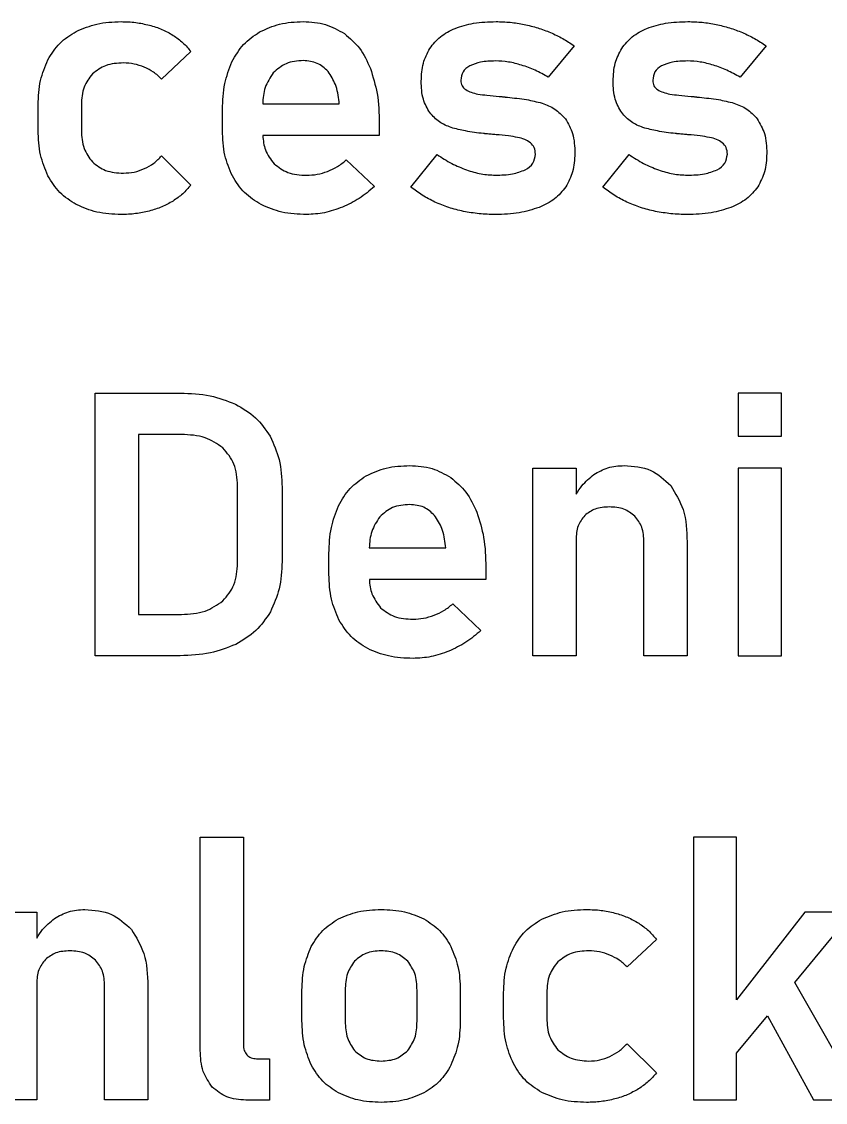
# Model space of a CAD drawing. Extents: x -56 to 56, y -81 to 81.
# Drawn here: x 5.01 to 18.01, y 36.91 to 54.4 of the extents above; entities that cross this region are included whole.
import ezdxf

# ---------------------------------------------------------------- set-up
doc = ezdxf.new("R2010")
doc.units = 0
doc.layers.get('0').update_dxf_attribs({"linetype": 'CONTINUOUS'})

msp = doc.modelspace()

# ---------------------------------------------------------------- linework, layer by layer
at = {"color": 7}
for points in [[(7.745876, 53.919782), (7.272353, 53.475493)], [(13.945494, 54.013316), (13.527513, 53.50472)], [(17.04969, 54.013316), (16.631708, 53.50472)], [(5.275965, 52.645368), (5.275965, 53.057505)], [(5.974555, 53.057505), (5.974555, 52.645368)], [(8.908589, 53.072122), (10.145636, 53.072122), (10.142712, 53.107196)], [(8.257394, 52.642444), (8.257394, 52.984432)], [(10.794535, 52.759363), (10.794535, 52.560602), (8.910113, 52.560602)], [(7.272353, 52.23323), (7.745876, 51.759706)], [(10.259628, 52.165999), (10.715614, 51.736324)], [(11.306053, 51.727556), (11.729884, 52.253691)], [(14.410248, 51.727556), (14.83408, 52.253691)], [(7.57196, 44.142444), (6.198163, 44.142444), (6.198163, 48.392443), (7.574883, 48.392443)], [(7.592421, 47.723085), (6.896754, 47.723085), (6.896754, 44.811805), (7.592421, 44.811805)], [(13.976188, 46.01899), (13.976188, 44.142444), (13.277598, 44.142444), (13.277598, 47.176488), (13.976188, 47.176488), (13.976188, 46.756045)], [(8.501463, 45.641927), (8.501463, 46.892959)], [(9.220514, 46.869577), (9.220514, 45.665312)], [(10.631684, 45.887458), (11.86873, 45.887458), (11.865806, 45.922535)], [(15.773816, 45.983916), (15.773816, 44.142444), (15.075226, 44.142444), (15.075226, 45.980992)], [(9.980488, 45.45778), (9.980488, 45.799769)], [(12.517629, 45.574702), (12.517629, 45.375939), (10.633207, 45.375939)], [(11.982723, 44.981335), (12.438708, 44.551661)], [(7.897868, 37.755755), (7.897868, 41.207784), (8.596459, 41.207784), (8.596459, 37.85221)], [(5.252581, 38.834332), (5.252581, 36.95778), (4.553991, 36.95778), (4.553991, 39.991824), (5.252581, 39.991824), (5.252581, 39.571387)], [(15.27545, 39.55046), (14.801927, 39.106166)], [(7.050209, 38.799255), (7.050209, 36.95778), (6.351619, 36.95778), (6.351619, 38.796331)], [(9.5435, 38.235118), (9.5435, 38.729103)], [(10.242091, 38.729103), (10.242091, 38.226349)], [(11.405435, 38.226349), (11.405435, 38.729103)], [(12.104025, 38.729103), (12.104025, 38.226349)], [(12.805538, 38.27604), (12.805538, 38.688181)], [(13.504129, 38.688181), (13.504129, 38.27604)], [(14.801927, 37.8639), (15.27545, 37.390382)], [(8.809834, 37.621296), (9.017367, 37.621296), (9.017367, 36.951935), (8.637381, 36.951935)]]:
    msp.add_lwpolyline(points, dxfattribs=at)
for points in [[(17.29961, 47.693852), (17.29961, 48.392443), (16.601019, 48.392443), (16.601019, 47.693852), (17.29961, 47.693852), (17.29961, 47.693852)], [(17.29961, 44.142444), (17.29961, 47.176488), (16.601019, 47.176488), (16.601019, 44.142444), (17.29961, 44.142444), (17.29961, 44.142444)], [(18.60179, 36.95778), (17.516351, 38.85393), (18.452721, 39.991824), (17.678132, 39.991824), (16.573248, 38.572193), (16.573248, 41.207784), (15.874658, 41.207784), (15.874658, 36.95778), (16.573248, 36.95778), (16.573248, 37.707848), (17.071146, 38.312904), (17.815509, 36.95778), (18.60179, 36.95778), (18.60179, 36.95778)]]:
    msp.add_lwpolyline(points, close=True, dxfattribs=at)
for points in [[(6.224466, 54.365535), (6.351811, 54.395134), (6.48471, 54.400065), (6.617608, 54.404995)], [(6.617608, 54.404995), (6.696491, 54.402737), (6.775374, 54.400677), (6.853276, 54.390743)], [(9.181419, 54.363345), (9.304793, 54.394248), (9.434377, 54.399622), (9.563961, 54.404995)], [(9.563961, 54.404995), (9.686974, 54.398194), (9.809987, 54.391392), (9.924584, 54.356402)], [(12.319594, 54.377594), (12.438516, 54.399071), (12.560644, 54.402035), (12.682772, 54.404998)], [(12.682772, 54.404995), (12.759937, 54.403302), (12.837102, 54.401326), (12.913685, 54.393678)], [(15.423789, 54.377594), (15.542712, 54.399071), (15.66484, 54.402035), (15.786968, 54.404998)], [(15.786968, 54.404995), (15.864134, 54.403302), (15.941301, 54.401326), (16.017885, 54.393678)], [(5.627451, 54.053143), (5.703882, 54.129769), (5.798296, 54.188463), (5.892711, 54.247157)], [(5.892711, 54.247157), (6.001825, 54.29315), (6.110939, 54.339147), (6.224466, 54.365535)], [(6.853276, 54.390743), (6.927799, 54.381232), (7.001426, 54.364609), (7.075053, 54.347995)], [(7.075053, 54.348), (7.144121, 54.327313), (7.21319, 54.306635), (7.278929, 54.278212)], [(7.278929, 54.278212), (7.341599, 54.251119), (7.401242, 54.216981), (7.460885, 54.18285)], [(8.599382, 54.03378), (8.673306, 54.113366), (8.765686, 54.175876), (8.858066, 54.238385)], [(8.858066, 54.238385), (8.96417, 54.286944), (9.070275, 54.335504), (9.181419, 54.363345)], [(9.924584, 54.356402), (10.030862, 54.323961), (10.1299, 54.267288), (10.228939, 54.210617)], [(11.782861, 54.159467), (11.852528, 54.216124), (11.935893, 54.255756), (12.019258, 54.295386)], [(12.019258, 54.295386), (12.118589, 54.327305), (12.21792, 54.359221), (12.319594, 54.377594)], [(12.913685, 54.393678), (12.989086, 54.386114), (13.063921, 54.372906), (13.138757, 54.359698)], [(13.138757, 54.35969), (13.211781, 54.342982), (13.284804, 54.326275), (13.356152, 54.304154)], [(13.356152, 54.304154), (13.426538, 54.282339), (13.495293, 54.255245), (13.564048, 54.228155)], [(13.564048, 54.228155), (13.630701, 54.197669), (13.697354, 54.167183), (13.760987, 54.131333)], [(14.887057, 54.159467), (14.956724, 54.216124), (15.040088, 54.255756), (15.123453, 54.295386)], [(15.123453, 54.295386), (15.222784, 54.327305), (15.322115, 54.359221), (15.423789, 54.377594)], [(16.017885, 54.393678), (16.093284, 54.386114), (16.168119, 54.372906), (16.242953, 54.359698)], [(16.242953, 54.35969), (16.315976, 54.342982), (16.389, 54.326275), (16.460348, 54.304154)], [(16.460348, 54.304154), (16.530733, 54.282339), (16.599488, 54.255245), (16.668244, 54.228155)], [(16.668244, 54.228155), (16.734897, 54.197669), (16.80155, 54.167183), (16.865182, 54.131333)], [(5.433808, 53.786787), (5.492337, 53.881574), (5.550865, 53.976362), (5.627451, 54.053143)], [(7.460885, 54.18285), (7.515255, 54.145195), (7.569624, 54.107539), (7.617631, 54.063007)], [(7.617631, 54.063007), (7.664407, 54.019618), (7.705142, 53.969701), (7.745876, 53.919782)], [(10.228939, 54.210617), (10.316446, 54.136178), (10.403952, 54.06174), (10.472274, 53.97276)], [(11.611505, 53.970935), (11.664638, 54.038733), (11.717771, 54.106531), (11.782861, 54.159467)], [(13.760987, 54.131333), (13.824495, 54.095555), (13.884994, 54.054436), (13.945494, 54.013316)], [(14.7157, 53.970935), (14.768833, 54.038733), (14.821967, 54.106531), (14.887057, 54.159467)], [(16.865182, 54.131333), (16.92869, 54.095555), (16.98919, 54.054436), (17.04969, 54.013316)], [(8.41085, 53.753175), (8.46723, 53.852689), (8.523611, 53.952206), (8.599382, 54.03378)], [(10.472274, 53.97276), (10.546602, 53.875961), (10.598225, 53.761955), (10.649848, 53.647945)], [(11.507373, 53.731616), (11.530575, 53.814513), (11.57104, 53.892725), (11.611505, 53.970935)], [(14.611569, 53.731616), (14.63477, 53.814513), (14.675236, 53.892725), (14.7157, 53.970935)], [(5.315428, 53.453203), (5.341819, 53.567323), (5.387813, 53.677057), (5.433808, 53.786787)], [(6.655607, 53.735635), (6.556062, 53.730611), (6.456517, 53.725587), (6.367698, 53.691424)], [(6.827336, 53.718828), (6.771222, 53.730061), (6.713415, 53.732855), (6.655607, 53.735649)], [(6.991749, 53.668406), (6.937505, 53.688021), (6.883261, 53.707621), (6.827336, 53.718828)], [(8.295761, 53.401687), (8.321429, 53.521476), (8.36614, 53.637325), (8.41085, 53.753175)], [(9.28628, 53.724309), (9.210232, 53.691348), (9.144491, 53.63384), (9.078751, 53.576334)], [(9.563961, 53.773636), (9.467194, 53.767201), (9.370427, 53.760795), (9.28628, 53.724309)], [(9.789758, 53.72979), (9.72168, 53.760558), (9.642821, 53.767097), (9.563961, 53.773636)], [(9.964409, 53.598257), (9.909439, 53.649399), (9.85447, 53.70054), (9.789758, 53.72979)], [(11.472664, 53.44334), (11.477112, 53.541364), (11.48156, 53.639391), (11.507373, 53.731616)], [(12.432127, 53.748061), (12.372113, 53.734712), (12.314065, 53.711787), (12.256017, 53.68887)], [(12.674003, 53.767788), (12.59226, 53.766659), (12.510517, 53.76553), (12.432127, 53.748061)], [(12.881899, 53.750982), (12.813388, 53.761593), (12.743695, 53.764698), (12.674003, 53.767802)], [(13.096371, 53.70056), (13.02532, 53.720174), (12.954268, 53.739769), (12.881899, 53.750982)], [(13.313036, 53.617985), (13.24271, 53.649698), (13.16954, 53.675129), (13.096371, 53.70056)], [(14.57686, 53.44334), (14.581307, 53.541364), (14.585755, 53.639391), (14.611569, 53.731616)], [(15.536328, 53.748061), (15.476312, 53.734712), (15.418262, 53.711787), (15.360213, 53.68887)], [(15.778198, 53.767788), (15.696457, 53.766659), (15.614716, 53.76553), (15.536328, 53.748061)], [(15.986095, 53.750982), (15.917583, 53.761593), (15.847891, 53.764698), (15.778198, 53.767802)], [(16.200566, 53.70056), (16.129515, 53.720174), (16.058464, 53.739769), (15.986095, 53.750982)], [(16.417232, 53.617985), (16.346905, 53.649698), (16.273736, 53.675129), (16.200566, 53.70056)], [(6.152854, 53.558794), (6.100921, 53.490287), (6.048989, 53.421781), (6.01913, 53.345053)], [(6.367698, 53.691424), (6.29071, 53.661811), (6.221782, 53.610302), (6.152854, 53.558794)], [(7.142282, 53.586565), (7.095479, 53.618752), (7.043614, 53.643579), (6.991749, 53.668406)], [(7.272353, 53.475493), (7.230678, 53.514962), (7.189002, 53.554431), (7.142282, 53.586565)], [(9.078751, 53.576334), (9.028552, 53.499115), (8.978354, 53.421894), (8.949404, 53.337749)], [(10.083523, 53.387801), (10.054371, 53.461944), (10.00939, 53.530101), (9.964409, 53.598257)], [(10.649848, 53.647945), (10.691993, 53.513528), (10.734138, 53.379109), (10.758362, 53.241653)], [(12.1486, 53.590948), (12.125511, 53.552399), (12.119152, 53.503716), (12.112794, 53.455032)], [(12.256017, 53.688868), (12.214247, 53.659841), (12.172477, 53.630814), (12.1486, 53.590948)], [(13.527513, 53.50472), (13.457057, 53.544765), (13.386602, 53.584812), (13.313036, 53.617985)], [(15.252791, 53.590948), (15.229702, 53.552399), (15.223346, 53.503716), (15.21699, 53.455032)], [(15.360213, 53.688868), (15.31844, 53.659841), (15.276668, 53.630814), (15.252791, 53.590948)], [(16.631708, 53.50472), (16.561253, 53.544765), (16.490798, 53.584812), (16.417232, 53.617985)], [(5.275965, 53.057505), (5.280873, 53.19125), (5.285781, 53.324996), (5.315428, 53.453203)], [(8.257394, 52.984432), (8.262037, 53.125202), (8.266679, 53.265974), (8.295761, 53.401687)], [(10.142713, 53.107196), (10.130402, 53.203538), (10.118095, 53.299878), (10.083523, 53.387801)], [(11.507373, 53.148849), (11.478589, 53.242019), (11.475627, 53.34268), (11.472664, 53.44334)], [(12.112794, 53.455032), (12.115859, 53.424061), (12.118924, 53.393093), (12.132527, 53.367707)], [(12.132527, 53.367707), (12.145684, 53.343154), (12.168698, 53.323827), (12.191712, 53.304498)], [(14.611569, 53.148849), (14.582785, 53.242019), (14.579822, 53.34268), (14.57686, 53.44334)], [(15.21699, 53.455032), (15.220055, 53.424061), (15.22312, 53.393093), (15.23672, 53.367707)], [(15.23672, 53.367707), (15.249877, 53.343154), (15.272891, 53.323827), (15.295905, 53.304498)], [(6.01913, 53.345053), (5.98467, 53.256503), (5.979613, 53.157003), (5.974555, 53.057505)], [(8.949404, 53.337749), (8.920642, 53.254147), (8.912854, 53.163708), (8.908589, 53.072122)], [(10.758362, 53.241653), (10.786223, 53.083569), (10.790378, 52.921466), (10.794535, 52.759363)], [(12.191711, 53.304498), (12.22089, 53.288552), (12.250069, 53.272581), (12.280865, 53.261019)], [(12.280865, 53.261019), (12.315999, 53.247839), (12.353237, 53.24036), (12.390476, 53.232881)], [(12.390476, 53.232884), (12.438899, 53.225857), (12.487323, 53.218857), (12.535897, 53.213157)], [(12.535897, 53.213157), (12.601238, 53.20548), (12.66685, 53.200174), (12.732463, 53.194897)], [(12.732463, 53.194885), (12.740131, 53.194039), (12.747796, 53.193192), (12.755481, 53.192345)], [(12.755481, 53.192345), (12.762901, 53.191499), (12.770335, 53.190934), (12.777768, 53.190652)], [(12.777767, 53.1905), (12.785201, 53.189935), (12.792635, 53.189371), (12.800055, 53.188806)], [(12.800055, 53.188806), (12.807739, 53.18796), (12.815407, 53.187113), (12.823075, 53.186266)], [(12.823077, 53.186117), (12.82696, 53.18527), (12.83084, 53.184424), (12.834769, 53.183859)], [(12.834769, 53.183859), (12.838638, 53.183295), (12.84255, 53.183295), (12.846461, 53.183012)], [(12.846461, 53.183193), (12.850138, 53.183103), (12.853815, 53.183012), (12.857422, 53.182346)], [(12.857422, 53.182346), (12.860623, 53.181782), (12.863769, 53.180935), (12.866916, 53.180089)], [(12.866917, 53.180269), (12.970037, 53.170222), (13.073157, 53.160203), (13.174925, 53.142274)], [(15.295906, 53.304498), (15.325085, 53.288552), (15.354264, 53.272581), (15.385061, 53.261019)], [(15.385061, 53.261019), (15.420194, 53.247839), (15.457433, 53.24036), (15.494671, 53.232881)], [(15.494671, 53.232884), (15.543093, 53.225857), (15.591515, 53.218857), (15.640087, 53.213157)], [(15.640087, 53.213157), (15.70543, 53.20548), (15.771045, 53.200174), (15.836659, 53.194897)], [(15.836659, 53.194885), (15.844327, 53.194039), (15.851992, 53.193192), (15.859677, 53.192345)], [(15.859677, 53.192345), (15.867096, 53.191499), (15.87453, 53.190934), (15.881964, 53.190652)], [(15.881963, 53.1905), (15.8894, 53.189935), (15.896833, 53.189371), (15.904256, 53.188806)], [(15.904256, 53.188806), (15.911938, 53.18796), (15.919606, 53.187113), (15.927274, 53.186266)], [(15.927272, 53.186117), (15.931155, 53.18527), (15.935036, 53.184424), (15.938965, 53.183859)], [(15.938965, 53.183859), (15.942834, 53.183295), (15.946745, 53.183295), (15.950657, 53.183012)], [(15.950656, 53.183193), (15.954331, 53.183103), (15.958005, 53.183012), (15.961615, 53.182346)], [(15.961615, 53.182346), (15.964815, 53.181782), (15.967965, 53.180935), (15.971114, 53.180089)], [(15.971112, 53.180269), (16.074233, 53.170222), (16.177353, 53.160203), (16.279121, 53.142274)], [(11.611505, 52.931818), (11.571122, 53.002517), (11.53074, 53.073214), (11.507373, 53.148849)], [(13.174925, 53.142274), (13.259461, 53.127401), (13.343064, 53.107061), (13.426667, 53.086735)], [(13.426667, 53.086735), (13.498633, 53.059557), (13.570599, 53.032379), (13.632737, 52.990641)], [(14.7157, 52.931818), (14.675318, 53.002517), (14.634935, 53.073214), (14.611569, 53.148849)], [(16.279121, 53.142274), (16.363657, 53.127401), (16.447259, 53.107061), (16.530862, 53.086735)], [(16.530862, 53.086735), (16.602828, 53.059557), (16.674794, 53.032379), (16.736932, 52.990641)], [(11.766787, 52.782381), (11.708526, 52.822891), (11.660015, 52.877354), (11.611505, 52.931818)], [(13.632737, 52.990641), (13.696671, 52.947696), (13.750201, 52.889335), (13.80373, 52.830974)], [(13.80373, 52.830974), (13.84835, 52.75426), (13.892971, 52.677547), (13.91882, 52.59531)], [(14.870978, 52.782381), (14.812718, 52.822888), (14.764209, 52.877354), (14.7157, 52.931818)], [(16.736932, 52.990641), (16.800867, 52.947696), (16.854396, 52.889335), (16.907926, 52.830974)], [(16.907926, 52.830974), (16.952548, 52.75426), (16.997171, 52.677547), (17.02302, 52.59531)], [(11.954951, 52.690673), (11.889164, 52.716863), (11.823376, 52.743034), (11.766787, 52.782381)], [(12.188063, 52.63477), (12.109739, 52.65018), (12.032345, 52.670423), (11.954951, 52.690673)], [(15.059147, 52.690673), (14.993357, 52.716863), (14.927567, 52.743034), (14.870978, 52.782381)], [(15.292259, 52.63477), (15.213935, 52.65018), (15.136541, 52.670423), (15.059147, 52.690673)], [(5.315428, 52.246746), (5.285794, 52.375958), (5.280879, 52.510663), (5.275965, 52.645368)], [(5.974555, 52.645368), (5.979568, 52.544095), (5.984577, 52.442825), (6.01913, 52.352339)], [(8.297582, 52.243825), (8.267458, 52.372916), (8.262426, 52.50768), (8.257394, 52.642444)], [(8.910113, 52.560602), (8.915331, 52.479712), (8.924712, 52.400354), (8.952694, 52.327859)], [(12.478166, 52.592756), (12.381001, 52.604355), (12.283837, 52.615926), (12.188063, 52.63477)], [(12.489858, 52.592423), (12.485969, 52.592666), (12.482065, 52.592705), (12.478165, 52.592705)], [(12.50155, 52.591294), (12.497655, 52.591858), (12.493764, 52.592141), (12.489858, 52.592423)], [(12.513237, 52.590114), (12.509334, 52.590357), (12.505442, 52.590679), (12.50155, 52.591243)], [(12.524929, 52.589832), (12.521029, 52.589891), (12.517126, 52.589953), (12.513237, 52.590114)], [(12.565484, 52.584704), (12.55194, 52.586115), (12.538436, 52.588006), (12.524929, 52.589812)], [(12.605314, 52.581063), (12.592025, 52.582192), (12.578738, 52.583321), (12.565484, 52.584704)], [(12.644406, 52.578151), (12.631375, 52.578998), (12.618345, 52.580126), (12.605314, 52.581086)], [(12.682772, 52.575216), (12.669985, 52.576062), (12.657194, 52.577191), (12.644406, 52.578151)], [(12.882624, 52.554032), (12.816225, 52.562809), (12.749499, 52.569018), (12.682772, 52.575227)], [(13.032065, 52.53137), (12.982313, 52.539413), (12.932561, 52.547428), (12.882624, 52.554032)], [(13.145695, 52.498121), (13.109732, 52.5137), (13.070898, 52.522533), (13.032065, 52.53137)], [(13.238135, 52.445142), (13.208097, 52.464616), (13.178058, 52.484103), (13.145695, 52.498121)], [(13.91882, 52.59531), (13.950985, 52.492982), (13.954085, 52.382102), (13.957186, 52.271226)], [(15.582362, 52.592756), (15.485197, 52.604355), (15.388033, 52.615926), (15.292259, 52.63477)], [(15.594053, 52.592423), (15.590164, 52.592666), (15.586261, 52.592705), (15.582361, 52.592705)], [(15.605746, 52.591294), (15.601851, 52.591858), (15.597959, 52.592141), (15.594053, 52.592423)], [(15.617438, 52.590114), (15.613532, 52.590357), (15.60964, 52.590679), (15.605746, 52.591243)], [(15.629125, 52.589832), (15.625225, 52.589891), (15.621327, 52.589953), (15.617438, 52.590114)], [(15.66968, 52.584704), (15.656136, 52.586115), (15.642632, 52.588006), (15.629125, 52.589812)], [(15.70951, 52.581063), (15.69622, 52.582192), (15.682933, 52.583321), (15.66968, 52.584704)], [(15.748606, 52.578151), (15.735576, 52.578998), (15.722543, 52.580126), (15.70951, 52.581086)], [(15.786968, 52.575216), (15.77418, 52.576062), (15.761393, 52.577191), (15.748606, 52.578151)], [(15.986824, 52.554032), (15.920424, 52.562809), (15.853696, 52.569018), (15.786968, 52.575227)], [(16.136265, 52.53137), (16.086513, 52.539413), (16.036762, 52.547428), (15.986824, 52.554032)], [(16.249895, 52.498121), (16.213933, 52.5137), (16.175099, 52.522533), (16.136265, 52.53137)], [(16.34233, 52.445142), (16.312294, 52.464616), (16.282257, 52.484103), (16.249895, 52.498121)], [(17.02302, 52.59531), (17.055185, 52.492982), (17.058283, 52.382102), (17.061382, 52.271226)], [(6.01913, 52.352339), (6.048993, 52.274138), (6.100924, 52.203992), (6.152854, 52.133846)], [(8.952694, 52.327859), (8.983786, 52.24731), (9.037844, 52.175234), (9.091902, 52.103154)], [(13.299524, 52.367317), (13.28585, 52.396355), (13.261992, 52.420747), (13.238135, 52.445142)], [(13.319979, 52.259536), (13.317326, 52.29736), (13.314656, 52.33518), (13.299524, 52.367317)], [(16.403713, 52.367317), (16.39004, 52.396355), (16.366185, 52.420747), (16.34233, 52.445142)], [(16.424175, 52.259536), (16.421522, 52.29736), (16.418849, 52.33518), (16.403713, 52.367317)], [(5.433808, 51.910241), (5.387813, 52.020957), (5.341818, 52.131675), (5.315428, 52.246746)], [(6.152854, 52.133846), (6.221649, 52.081056), (6.290444, 52.028263), (6.367693, 51.99793)], [(7.144475, 52.114121), (7.190879, 52.148764), (7.231617, 52.190996), (7.272353, 52.23323)], [(8.41816, 51.907317), (8.371309, 52.017982), (8.324459, 52.128647), (8.297582, 52.243825)], [(10.116768, 52.060042), (10.167202, 52.090739), (10.213415, 52.128368), (10.259628, 52.165999)], [(11.729884, 52.253691), (11.806948, 52.202838), (11.884012, 52.151987), (11.965552, 52.109733)], [(13.278694, 52.11302), (13.304394, 52.154239), (13.312186, 52.206888), (13.319979, 52.259536)], [(13.957186, 52.271226), (13.952495, 52.170489), (13.947802, 52.06975), (13.920651, 51.975276)], [(14.83408, 52.253691), (14.911142, 52.202838), (14.988204, 52.151987), (15.069742, 52.109733)], [(16.38289, 52.11302), (16.408589, 52.154239), (16.416382, 52.206888), (16.424175, 52.259536)], [(17.061382, 52.271226), (17.056688, 52.170489), (17.051995, 52.069753), (17.024842, 51.975276)], [(6.367693, 51.99793), (6.456256, 51.963149), (6.555932, 51.957886), (6.655607, 51.952622)], [(6.655607, 51.952622), (6.714242, 51.955642), (6.772876, 51.958662), (6.82952, 51.970882)], [(6.82952, 51.970882), (6.885885, 51.983074), (6.940278, 52.004376), (6.994672, 52.02569)], [(6.994672, 52.025698), (7.046478, 52.052679), (7.098284, 52.079634), (7.144475, 52.114121)], [(9.091902, 52.103154), (9.163723, 52.049094), (9.235543, 51.995032), (9.315872, 51.963951)], [(9.315872, 51.963951), (9.408556, 51.928089), (9.512566, 51.922817), (9.616575, 51.917548)], [(9.787937, 51.933634), (9.845332, 51.944359), (9.901218, 51.963107), (9.957104, 51.981861)], [(9.957104, 51.981852), (10.011731, 52.005615), (10.066358, 52.029359), (10.116768, 52.060042)], [(11.965552, 52.109733), (12.042655, 52.069776), (12.123761, 52.037506), (12.204867, 52.005237)], [(12.204867, 52.005237), (12.28328, 51.980514), (12.361693, 51.955806), (12.441998, 51.941664)], [(12.951317, 51.942033), (13.020508, 51.956624), (13.087669, 51.981671), (13.154831, 52.006705)], [(13.154831, 52.006699), (13.202983, 52.037757), (13.251135, 52.068819), (13.278694, 52.11302)], [(13.920651, 51.975276), (13.896227, 51.890299), (13.853634, 51.810388), (13.81104, 51.730477)], [(15.069742, 52.109733), (15.146847, 52.069776), (15.227955, 52.037506), (15.309062, 52.005237)], [(15.309062, 52.005237), (15.387474, 51.980514), (15.465885, 51.955806), (15.546189, 51.941664)], [(16.055513, 51.942033), (16.124703, 51.956624), (16.191865, 51.981671), (16.259027, 52.006705)], [(16.259027, 52.006699), (16.307179, 52.037757), (16.355331, 52.068819), (16.38289, 52.11302)], [(17.024842, 51.975276), (17.000418, 51.890299), (16.957827, 51.810388), (16.915236, 51.730477)], [(5.627451, 51.640961), (5.550769, 51.71877), (5.492288, 51.814506), (5.433808, 51.910241)], [(8.614726, 51.638402), (8.537112, 51.715942), (8.477636, 51.81163), (8.41816, 51.907317)], [(9.616575, 51.917548), (9.674177, 51.92037), (9.731779, 51.923136), (9.787937, 51.933634)], [(12.441998, 51.941664), (12.517251, 51.928399), (12.594165, 51.924448), (12.67108, 51.920469)], [(12.67108, 51.920472), (12.765664, 51.9216), (12.860248, 51.922729), (12.951317, 51.942033)], [(15.546189, 51.941664), (15.621443, 51.928399), (15.698359, 51.924448), (15.775275, 51.920469)], [(15.775275, 51.920472), (15.86986, 51.9216), (15.964444, 51.922729), (16.055513, 51.942033)], [(5.892711, 51.444024), (5.798271, 51.503742), (5.703832, 51.563458), (5.627451, 51.640961)], [(7.615438, 51.619036), (7.566941, 51.575263), (7.512452, 51.538142), (7.457962, 51.501024)], [(7.745876, 51.759706), (7.704296, 51.710707), (7.662714, 51.66171), (7.615438, 51.619036)], [(8.882909, 51.442565), (8.787506, 51.501832), (8.692102, 51.561098), (8.614726, 51.638402)], [(10.715614, 51.736324), (10.636468, 51.668388), (10.557322, 51.600451), (10.470448, 51.544504)], [(11.489106, 51.595289), (11.425517, 51.635283), (11.365785, 51.681418), (11.306053, 51.727556)], [(13.81104, 51.730477), (13.754617, 51.66107), (13.698193, 51.59166), (13.629818, 51.537561)], [(14.593296, 51.595289), (14.529709, 51.63528), (14.469978, 51.681418), (14.410248, 51.727556)], [(16.915236, 51.730477), (16.858812, 51.66107), (16.802389, 51.59166), (16.734014, 51.537561)], [(6.22447, 51.323453), (6.110833, 51.350321), (6.001772, 51.397175), (5.892711, 51.444024)], [(7.457962, 51.501024), (7.398421, 51.467392), (7.33888, 51.433762), (7.276373, 51.407123)], [(9.218321, 51.323086), (9.103555, 51.349728), (8.993232, 51.396145), (8.882909, 51.442565)], [(10.470448, 51.544504), (10.384294, 51.489021), (10.29054, 51.445333), (10.196786, 51.401643)], [(11.693344, 51.484946), (11.623906, 51.519564), (11.554469, 51.554181), (11.489106, 51.595289)], [(11.916223, 51.397624), (11.84053, 51.422459), (11.766937, 51.453699), (11.693344, 51.484946)], [(13.629818, 51.537561), (13.555451, 51.47872), (13.466945, 51.43799), (13.378439, 51.39726)], [(14.79754, 51.484946), (14.7281, 51.519564), (14.658661, 51.554181), (14.593296, 51.595289)], [(15.020414, 51.397624), (14.944722, 51.422459), (14.871131, 51.453699), (14.79754, 51.484946)], [(16.734014, 51.537561), (16.659646, 51.47872), (16.571141, 51.43799), (16.482635, 51.39726)], [(6.617608, 51.283262), (6.48465, 51.288314), (6.351692, 51.293365), (6.22447, 51.323453)], [(6.852908, 51.297147), (6.775103, 51.287439), (6.696356, 51.28535), (6.617608, 51.283262)], [(7.073594, 51.3388), (7.000317, 51.322601), (6.92704, 51.30641), (6.852908, 51.297147)], [(7.276373, 51.407123), (7.210946, 51.37924), (7.14227, 51.359019), (7.073594, 51.3388)], [(9.616575, 51.283262), (9.481952, 51.288201), (9.347329, 51.29314), (9.218321, 51.323086)], [(9.90778, 51.312858), (9.812582, 51.293752), (9.714579, 51.288503), (9.616575, 51.283262)], [(10.196786, 51.401643), (10.101448, 51.367118), (10.00611, 51.332594), (9.90778, 51.312858)], [(12.155175, 51.334415), (12.074778, 51.353211), (11.994381, 51.37199), (11.916223, 51.397624)], [(12.407646, 51.296046), (12.323063, 51.30457), (12.23912, 51.319499), (12.155175, 51.334412)], [(12.67108, 51.283262), (12.583041, 51.285237), (12.495003, 51.287241), (12.407646, 51.296046)], [(13.058377, 51.311763), (12.931456, 51.289355), (12.801268, 51.286307), (12.67108, 51.283262)], [(13.378439, 51.39726), (13.272544, 51.364065), (13.166649, 51.330873), (13.058377, 51.311763)], [(15.259371, 51.334415), (15.178972, 51.353211), (15.098573, 51.37199), (15.020414, 51.397624)], [(15.511847, 51.296046), (15.427262, 51.30457), (15.343316, 51.319499), (15.259371, 51.334412)], [(15.775275, 51.283262), (15.687239, 51.285237), (15.599202, 51.287241), (15.511847, 51.296046)], [(16.162572, 51.311763), (16.035651, 51.289355), (15.905463, 51.286307), (15.775275, 51.283262)], [(16.482635, 51.39726), (16.37674, 51.364065), (16.270845, 51.330873), (16.162572, 51.311763)], [(7.574883, 48.392443), (7.738351, 48.38708), (7.901819, 48.381746), (8.059368, 48.347868)], [(8.059368, 48.347868), (8.198101, 48.31804), (8.332244, 48.266092), (8.466387, 48.214143)], [(8.466387, 48.214143), (8.581479, 48.148529), (8.696571, 48.082918), (8.790836, 47.994918)], [(8.790836, 47.994918), (8.883042, 47.908844), (8.955321, 47.801348), (9.027601, 47.693852)], [(7.976427, 47.669008), (7.856798, 47.711692), (7.724609, 47.717387), (7.592421, 47.723085)], [(8.263245, 47.506784), (8.170662, 47.569759), (8.078079, 47.632737), (7.976427, 47.669008)], [(9.027601, 47.693852), (9.083823, 47.570095), (9.140047, 47.446338), (9.172287, 47.316789)], [(8.441906, 47.245178), (8.402069, 47.340332), (8.332657, 47.423557), (8.263245, 47.506784)], [(8.501463, 46.892959), (8.494145, 47.015421), (8.486827, 47.137883), (8.441906, 47.245178)], [(9.172287, 47.316789), (9.208195, 47.172506), (9.214355, 47.021043), (9.220514, 46.869577)], [(10.322476, 46.849116), (10.3964, 46.928703), (10.48878, 46.991212), (10.58116, 47.053724)], [(10.58116, 47.053724), (10.687264, 47.102283), (10.793368, 47.15084), (10.904513, 47.178681)], [(10.904513, 47.178681), (11.027887, 47.209584), (11.157471, 47.214958), (11.287055, 47.220334)], [(11.287055, 47.220334), (11.410068, 47.213533), (11.533081, 47.206731), (11.647678, 47.171738)], [(11.647678, 47.171738), (11.753956, 47.139297), (11.852994, 47.082627), (11.952033, 47.025954)], [(14.072285, 46.894424), (14.128264, 46.960949), (14.196183, 47.017566), (14.264102, 47.074185)], [(14.264102, 47.074185), (14.337893, 47.116804), (14.411683, 47.159425), (14.491, 47.183798)], [(14.491, 47.183798), (14.574485, 47.209452), (14.664092, 47.214893), (14.7537, 47.220334)], [(14.7537, 47.220334), (14.904961, 47.20944), (15.056222, 47.198547), (15.1863, 47.139588)], [(15.1863, 47.139588), (15.305293, 47.085655), (15.40656, 46.9915), (15.507827, 46.897345)], [(11.952033, 47.025954), (12.03954, 46.951518), (12.127046, 46.877079), (12.195368, 46.7881)], [(13.976188, 46.756045), (14.005179, 46.804694), (14.03626, 46.851611), (14.072285, 46.894424)], [(15.507827, 46.897345), (15.585231, 46.770765), (15.662634, 46.644183), (15.707317, 46.507494)], [(10.133944, 46.568511), (10.190325, 46.668025), (10.246705, 46.76754), (10.322476, 46.849116)], [(12.195368, 46.7881), (12.269696, 46.691297), (12.321319, 46.577291), (12.372942, 46.463282)], [(10.018854, 46.217026), (10.044523, 46.336815), (10.089234, 46.452662), (10.133944, 46.568511)], [(11.009374, 46.539645), (10.933326, 46.506682), (10.867586, 46.449176), (10.801845, 46.39167)], [(11.287055, 46.588972), (11.190288, 46.582537), (11.093521, 46.576131), (11.009374, 46.539645)], [(11.512857, 46.545126), (11.444778, 46.575897), (11.365917, 46.582436), (11.287055, 46.588972)], [(11.687503, 46.413593), (11.632535, 46.464735), (11.577567, 46.515879), (11.512857, 46.545126)], [(14.514013, 46.550974), (14.435199, 46.547107), (14.356385, 46.543213), (14.286022, 46.516263)], [(14.752236, 46.513706), (14.678971, 46.542473), (14.596492, 46.546723), (14.514013, 46.550974)], [(10.801845, 46.39167), (10.751648, 46.314449), (10.701452, 46.23723), (10.672503, 46.153083)], [(11.806617, 46.203138), (11.777465, 46.27728), (11.732484, 46.345437), (11.687503, 46.413593)], [(12.372942, 46.463282), (12.415087, 46.328865), (12.457232, 46.194448), (12.481456, 46.056994)], [(14.116493, 46.412132), (14.075625, 46.358394), (14.034758, 46.304653), (14.011264, 46.244427)], [(14.286022, 46.516263), (14.225319, 46.493008), (14.170906, 46.452568), (14.116493, 46.412132)], [(14.929075, 46.401901), (14.872441, 46.445324), (14.815807, 46.488744), (14.752236, 46.513706)], [(15.038691, 46.22214), (15.014211, 46.286447), (14.971643, 46.344175), (14.929075, 46.401901)], [(15.707317, 46.507494), (15.761168, 46.342759), (15.767492, 46.163336), (15.773816, 45.983916)], [(9.980488, 45.799769), (9.985131, 45.940538), (9.989773, 46.081311), (10.018854, 46.217026)], [(11.865807, 45.922535), (11.853496, 46.018875), (11.841188, 46.115214), (11.806617, 46.203138)], [(14.011264, 46.244427), (13.98419, 46.175025), (13.98019, 46.097008), (13.976188, 46.01899)], [(15.075226, 45.980992), (15.071137, 46.064318), (15.06705, 46.147644), (15.038691, 46.22214)], [(10.672503, 46.153083), (10.643741, 46.069483), (10.635952, 45.979045), (10.631684, 45.887458)], [(12.481456, 46.056994), (12.509317, 45.898908), (12.513473, 45.736805), (12.517629, 45.574702)], [(9.220514, 45.665312), (9.214311, 45.516894), (9.208105, 45.368479), (9.173384, 45.226869)], [(8.441906, 45.291537), (8.486544, 45.398336), (8.494004, 45.520132), (8.501463, 45.641927)], [(10.020681, 45.059164), (9.990557, 45.188255), (9.985523, 45.323019), (9.980488, 45.45778)], [(10.633207, 45.375939), (10.638425, 45.295048), (10.647806, 45.21569), (10.675788, 45.143196)], [(8.263245, 45.029567), (8.332663, 45.11291), (8.402081, 45.196256), (8.441906, 45.291537)], [(9.173384, 45.226869), (9.141891, 45.098421), (9.086937, 44.975575), (9.031983, 44.852727)], [(10.675788, 45.143196), (10.70688, 45.062647), (10.760938, 44.99057), (10.814996, 44.918493)], [(7.976427, 44.866245), (8.078159, 44.902756), (8.170702, 44.96616), (8.263245, 45.029567)], [(10.141254, 44.722653), (10.094405, 44.833321), (10.047557, 44.943986), (10.020681, 45.059164)], [(11.839867, 44.875378), (11.8903, 44.906075), (11.936511, 44.943707), (11.982723, 44.981335)], [(7.592421, 44.811805), (7.724652, 44.817562), (7.856884, 44.823347), (7.976427, 44.866245)], [(9.031983, 44.852727), (8.960571, 44.744839), (8.889158, 44.636951), (8.797779, 44.550199)], [(10.814996, 44.918493), (10.886817, 44.864431), (10.958637, 44.810368), (11.038966, 44.779287)], [(11.038966, 44.779287), (11.13165, 44.743425), (11.23566, 44.738156), (11.339669, 44.732884)], [(11.511031, 44.748971), (11.568426, 44.759695), (11.624312, 44.778443), (11.680198, 44.797197)], [(11.680198, 44.797188), (11.734827, 44.820951), (11.789456, 44.844698), (11.839867, 44.875378)], [(10.33782, 44.453741), (10.260206, 44.531281), (10.20073, 44.626969), (10.141254, 44.722653)], [(11.339669, 44.732884), (11.397271, 44.735706), (11.454873, 44.738472), (11.511031, 44.748971)], [(8.797779, 44.550199), (8.703449, 44.460647), (8.587841, 44.393619), (8.472233, 44.326591)], [(10.606003, 44.257901), (10.5106, 44.317168), (10.415197, 44.376437), (10.33782, 44.453741)], [(12.438708, 44.551661), (12.359562, 44.483724), (12.280416, 44.415785), (12.193542, 44.35984)], [(8.472233, 44.326591), (8.336957, 44.272941), (8.201681, 44.21929), (8.061557, 44.188483)], [(10.941415, 44.138425), (10.826649, 44.165067), (10.716326, 44.211481), (10.606003, 44.257901)], [(12.193542, 44.35984), (12.107389, 44.304358), (12.013634, 44.26067), (11.91988, 44.216982)], [(8.061557, 44.188483), (7.902521, 44.153518), (7.73724, 44.147981), (7.57196, 44.142444)], [(11.339669, 44.098598), (11.205046, 44.103537), (11.070423, 44.108476), (10.941415, 44.138425)], [(11.630869, 44.128195), (11.535673, 44.109088), (11.437671, 44.103839), (11.339669, 44.098598)], [(11.91988, 44.216982), (11.824541, 44.182455), (11.729202, 44.14793), (11.630869, 44.128195)], [(5.348673, 39.70976), (5.404653, 39.776288), (5.472574, 39.832902), (5.540495, 39.889519)], [(5.540495, 39.889519), (5.614286, 39.93214), (5.688076, 39.974761), (5.767393, 39.999134)], [(5.767393, 39.999134), (5.850878, 40.024788), (5.940485, 40.030229), (6.030092, 40.03567)], [(6.030092, 40.03567), (6.181352, 40.024777), (6.332611, 40.013883), (6.462689, 39.954924)], [(6.462689, 39.954924), (6.581683, 39.900988), (6.682951, 39.806833), (6.78422, 39.712678)], [(9.878912, 39.693682), (9.951831, 39.767915), (10.042155, 39.825065), (10.13248, 39.882215)], [(10.13248, 39.882215), (10.236615, 39.926933), (10.340751, 39.971654), (10.449257, 39.997305)], [(10.449257, 39.997305), (10.570456, 40.025954), (10.697108, 40.030811), (10.82376, 40.03567)], [(10.82376, 40.03567), (10.951042, 40.030901), (11.078324, 40.026131), (11.200094, 39.997305)], [(11.200094, 39.997305), (11.308475, 39.971651), (11.41249, 39.92693), (11.516504, 39.882215)], [(11.516504, 39.882215), (11.606429, 39.825014), (11.696353, 39.76781), (11.768975, 39.693682)], [(13.422284, 39.877826), (13.5314, 39.923823), (13.640515, 39.96982), (13.754044, 39.996207)], [(13.754044, 39.996207), (13.881388, 40.025807), (14.014285, 40.03074), (14.147182, 40.03567)], [(14.147182, 40.03567), (14.226063, 40.033413), (14.304944, 40.031352), (14.382844, 40.021418)], [(14.382844, 40.021418), (14.45737, 40.011907), (14.530998, 39.995284), (14.604626, 39.97867)], [(14.604626, 39.978673), (14.673695, 39.957986), (14.742763, 39.937308), (14.808503, 39.908885)], [(14.808503, 39.908885), (14.871172, 39.881792), (14.930815, 39.847657), (14.990459, 39.813525)], [(5.252581, 39.571387), (5.28157, 39.620036), (5.312649, 39.66695), (5.348673, 39.70976)], [(6.78422, 39.712678), (6.861623, 39.586099), (6.939027, 39.459519), (6.98371, 39.322831)], [(13.157025, 39.683816), (13.233455, 39.760442), (13.32787, 39.819135), (13.422284, 39.877826)], [(14.990459, 39.813525), (15.044826, 39.775871), (15.099194, 39.738214), (15.1472, 39.693682)], [(9.694033, 39.434997), (9.749784, 39.526993), (9.805536, 39.618986), (9.878912, 39.693682)], [(11.768975, 39.693682), (11.842209, 39.61893), (11.897848, 39.526965), (11.953488, 39.434997)], [(12.963381, 39.41746), (13.02191, 39.512247), (13.080438, 39.607034), (13.157025, 39.683816)], [(15.1472, 39.693682), (15.193976, 39.650293), (15.234713, 39.600377), (15.27545, 39.55046)], [(5.790406, 39.36631), (5.71159, 39.362443), (5.632775, 39.358549), (5.562411, 39.331602)], [(6.028628, 39.32904), (5.955364, 39.357809), (5.872885, 39.36206), (5.790406, 39.36631)], [(9.581137, 39.111644), (9.606305, 39.222179), (9.650169, 39.328588), (9.694033, 39.434997)], [(10.82376, 39.36631), (10.738156, 39.361145), (10.652551, 39.356009), (10.577498, 39.324657)], [(11.070023, 39.324657), (10.994969, 39.356012), (10.909365, 39.361159), (10.82376, 39.36631)], [(11.953488, 39.434997), (11.997356, 39.328588), (12.041225, 39.222179), (12.066393, 39.111644)], [(12.845002, 39.083879), (12.871392, 39.197998), (12.917387, 39.307729), (12.963381, 39.41746)], [(14.185181, 39.36631), (14.085634, 39.361286), (13.986086, 39.356263), (13.897267, 39.322103)], [(14.356909, 39.349501), (14.300795, 39.360733), (14.242988, 39.363527), (14.185181, 39.366321)], [(5.392885, 39.227468), (5.352018, 39.17373), (5.31115, 39.119992), (5.287657, 39.059766)], [(5.562411, 39.331602), (5.501709, 39.308347), (5.447297, 39.267907), (5.392885, 39.227468)], [(6.205468, 39.217237), (6.148834, 39.260657), (6.0922, 39.304077), (6.028628, 39.32904)], [(6.315079, 39.037479), (6.290599, 39.101783), (6.248033, 39.159512), (6.205468, 39.217237)], [(6.98371, 39.322831), (7.037561, 39.158095), (7.043885, 38.978675), (7.050209, 38.799255)], [(10.394087, 39.199697), (10.349831, 39.134842), (10.305575, 39.069985), (10.280085, 38.998744)], [(10.577498, 39.324657), (10.510806, 39.296801), (10.452447, 39.248248), (10.394087, 39.199697)], [(11.253438, 39.199697), (11.195077, 39.248248), (11.136716, 39.296799), (11.070023, 39.324657)], [(11.367436, 38.998744), (11.341945, 39.069985), (11.297692, 39.134842), (11.253438, 39.199697)], [(13.682428, 39.189469), (13.630495, 39.120963), (13.578562, 39.052453), (13.548703, 38.975728)], [(13.897267, 39.322103), (13.82028, 39.292489), (13.751354, 39.240981), (13.682428, 39.189469)], [(14.521323, 39.299082), (14.467079, 39.318696), (14.412835, 39.338296), (14.356909, 39.349501)], [(14.67186, 39.217237), (14.625056, 39.249428), (14.573189, 39.274255), (14.521323, 39.299082)], [(14.801927, 39.106166), (14.760253, 39.145635), (14.718579, 39.185103), (14.67186, 39.217237)], [(5.287657, 39.059766), (5.260584, 38.990364), (5.256582, 38.912347), (5.252581, 38.834332)], [(6.351619, 38.796331), (6.34753, 38.879657), (6.343437, 38.962983), (6.315079, 39.037479)], [(9.5435, 38.729103), (9.548196, 38.858347), (9.55289, 38.987593), (9.581137, 39.111644)], [(12.066393, 39.111644), (12.09464, 38.987593), (12.099333, 38.858347), (12.104025, 38.729103)], [(12.805538, 38.688181), (12.810446, 38.821926), (12.815351, 38.955671), (12.845002, 39.083879)], [(10.280085, 38.998744), (10.250042, 38.914777), (10.246066, 38.82194), (10.242091, 38.729103)], [(11.405435, 38.729103), (11.401455, 38.82194), (11.397479, 38.914777), (11.367436, 38.998744)], [(13.548703, 38.975728), (13.514244, 38.887176), (13.509186, 38.787678), (13.504129, 38.688181)], [(9.581132, 37.84746), (9.552793, 37.973236), (9.548146, 38.104178), (9.5435, 38.235118)], [(10.242091, 38.226349), (10.24616, 38.13332), (10.25023, 38.040294), (10.280094, 37.955972)], [(11.367436, 37.955972), (11.397301, 38.040294), (11.401368, 38.13332), (11.405435, 38.226349)], [(12.104025, 38.226349), (12.099385, 38.096369), (12.094743, 37.966386), (12.066388, 37.841618)], [(12.844997, 37.877418), (12.815362, 38.006634), (12.81045, 38.141338), (12.805538, 38.27604)], [(13.504129, 38.27604), (13.509138, 38.174768), (13.514148, 38.073495), (13.548703, 37.983009)], [(10.280094, 37.955972), (10.305573, 37.884034), (10.349831, 37.818434), (10.394087, 37.752831)], [(11.253438, 37.752831), (11.297697, 37.818434), (11.341955, 37.884034), (11.367436, 37.955972)], [(13.548703, 37.983009), (13.578567, 37.904811), (13.630497, 37.834667), (13.682428, 37.764524)], [(8.596459, 37.85221), (8.59787, 37.818349), (8.599309, 37.784491), (8.610344, 37.753929)], [(9.694033, 37.520455), (9.650168, 37.628098), (9.606304, 37.735743), (9.581132, 37.84746)], [(12.066388, 37.841618), (12.041214, 37.730849), (11.997351, 37.624192), (11.953488, 37.517531)], [(12.963381, 37.540916), (12.917384, 37.651632), (12.871387, 37.762351), (12.844997, 37.877418)], [(14.674049, 37.744791), (14.720453, 37.779436), (14.76119, 37.821668), (14.801927, 37.8639)], [(7.946463, 37.41596), (7.90822, 37.521626), (7.903044, 37.638689), (7.897868, 37.755755)], [(8.610344, 37.753929), (8.61966, 37.728134), (8.635829, 37.70467), (8.651996, 37.681215)], [(8.651996, 37.681215), (8.673425, 37.663745), (8.694856, 37.646298), (8.719225, 37.636274)], [(8.719225, 37.636274), (8.7469, 37.6249), (8.778367, 37.623094), (8.809834, 37.621288)], [(10.394087, 37.752831), (10.452353, 37.703425), (10.510619, 37.65402), (10.577502, 37.625679)], [(10.577502, 37.625679), (10.652387, 37.593946), (10.738074, 37.58862), (10.82376, 37.583298)], [(10.82376, 37.583298), (10.909447, 37.588632), (10.995133, 37.593937), (11.070018, 37.625679)], [(11.070018, 37.625679), (11.136903, 37.65402), (11.195171, 37.703425), (11.253438, 37.752831)], [(13.682428, 37.764524), (13.751222, 37.711731), (13.820018, 37.658942), (13.897267, 37.628606)], [(13.897267, 37.628606), (13.98583, 37.593827), (14.085505, 37.588561), (14.185181, 37.583298)], [(14.359098, 37.601557), (14.415461, 37.613749), (14.469853, 37.635052), (14.524245, 37.656365)], [(14.524245, 37.656371), (14.576052, 37.683351), (14.627858, 37.710306), (14.674049, 37.744791)], [(9.878912, 37.259213), (9.805386, 37.334725), (9.74971, 37.42759), (9.694033, 37.520455)], [(11.953488, 37.517531), (11.897818, 37.42549), (11.842149, 37.333452), (11.768971, 37.258485)], [(13.157025, 37.271637), (13.080342, 37.349445), (13.021862, 37.445178), (12.963381, 37.540916)], [(14.185181, 37.583298), (14.243817, 37.586317), (14.302453, 37.589309), (14.359098, 37.601557)], [(8.092246, 37.162389), (8.035648, 37.244154), (7.97905, 37.325919), (7.946463, 37.41596)], [(10.13248, 37.068857), (10.042117, 37.126631), (9.951755, 37.184405), (9.878912, 37.259213)], [(11.768971, 37.258485), (11.69632, 37.184058), (11.606412, 37.126456), (11.516504, 37.068857)], [(13.422284, 37.074702), (13.327845, 37.134418), (13.233405, 37.194133), (13.157025, 37.271637)], [(15.27545, 37.390382), (15.233867, 37.341385), (15.192284, 37.292386), (15.145007, 37.249711)], [(8.32572, 37.00455), (8.240917, 37.039735), (8.166582, 37.101062), (8.092246, 37.162389)], [(14.987536, 37.1317), (14.927995, 37.098067), (14.868453, 37.064438), (14.805946, 37.037799)], [(15.145007, 37.249711), (15.096511, 37.205938), (15.042023, 37.168818), (14.987536, 37.1317)], [(8.637381, 36.951935), (8.529105, 36.958511), (8.420829, 36.965087), (8.32572, 37.00455)], [(10.449257, 36.952669), (10.340696, 36.978577), (10.236588, 37.02371), (10.13248, 37.068857)], [(10.82376, 36.913937), (10.697078, 36.918848), (10.570395, 36.923787), (10.449257, 36.952669)], [(11.200094, 36.952666), (11.078387, 36.923595), (10.951073, 36.918766), (10.82376, 36.913937)], [(11.516504, 37.068857), (11.412518, 37.02371), (11.308531, 36.978566), (11.200094, 36.952666)], [(13.754039, 36.954128), (13.640403, 36.980996), (13.531344, 37.027853), (13.422284, 37.074702)], [(14.147182, 36.913937), (14.014222, 36.918989), (13.881262, 36.924041), (13.754039, 36.954128)], [(14.382482, 36.927822), (14.304677, 36.918114), (14.225929, 36.916025), (14.147182, 36.913937)], [(14.603167, 36.969473), (14.52989, 36.953273), (14.456614, 36.937082), (14.382482, 36.927822)], [(14.805946, 37.037799), (14.740519, 37.009915), (14.671843, 36.989694), (14.603167, 36.969473)]]:
    msp.add_open_spline(points, degree=3, dxfattribs=at)

doc.saveas('drawing.dxf')
